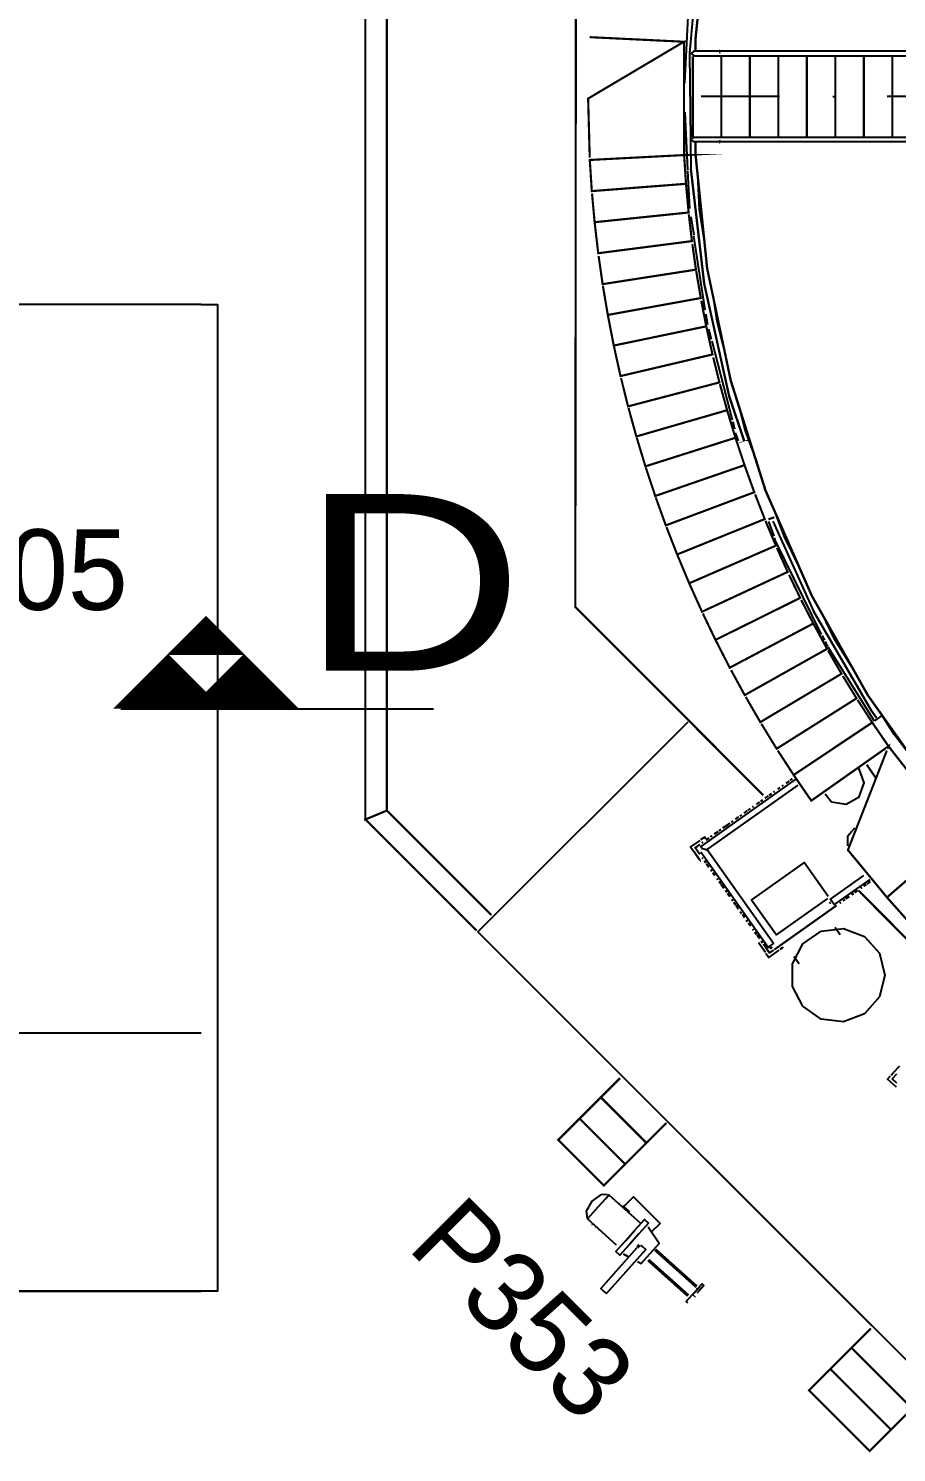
# Model space of a CAD drawing. Extents: x -57244 to 324435, y 15553 to 159369.
# Drawn here: x 147158 to 155243, y 110099 to 123362 of the extents above; entities that cross this region are included whole.
import ezdxf

# ---------------------------------------------------------------- set-up
doc = ezdxf.new("R2010")
doc.units = 0
doc.header["$LTSCALE"] = 2000
doc.header["$MEASUREMENT"] = 0
doc.linetypes.add('DASHDOT', pattern=[1, 0.5, -0.25, 0, -0.25])
doc.linetypes.add('HIDDEN', pattern=[0.375, 0.25, -0.125])
doc.layers.add('BASE', color=253, linetype='CONTINUOUS')
doc.styles.add('TXT', font='TXT', dxfattribs={"height": 0.2})

msp = doc.modelspace()

# ---------------------------------------------------------------- linework, layer by layer
at = {"layer": 'BASE', "linetype": 'DASHDOT'}
for p, q in [((174155.6040535433, 122727.9137172003, 19694), (153422.1240535422, 122727.9137172003, 19694)), ((153300.1640535411, 122046.8737172004, 1200), (153272.9840535423, 122582.5937172002, 1200)), ((153318.444053542, 121686.1937172003, 1200), (153300.7440535395, 122035.5537172004, 1200)), ((153328.4840535416, 121607.6737172004, 1200), (153354.7040535413, 121436.5137172001, 1200)), ((153460.9440535409, 120742.9337172003, 1200), (153356.2240535437, 121426.5737172003, 1200)), ((153519.3840535401, 120465.4937172005, 1200), (153494.9440535434, 120559.9537172003, 1200)), ((153522.6840535397, 120452.7937172004, 1200), (153713.3440535384, 119716.4337172003, 1200)), ((153716.8840535436, 119702.7337172005, 1200), (153734.8840535429, 119633.1937172004, 1200)), ((154049.8040535414, 118769.1737172002, 1200), (154099.7040535425, 118634.4337172003, 1200)), ((154549.1840535411, 117707.4937172002, 1200), (154570.8040535435, 117663.4137172002, 1200)), ((154604.6640535394, 117603.4737172003, 1200), (155034.2040535397, 116914.3537172005, 1200))]:
    msp.add_line(p, q, dxfattribs=at)
at = {"layer": 'BASE', "linetype": 'Continuous', "extrusion": (-0.03485367565109823, 0, 0.9993924260737661)}
for p, q in [((148764.704053539, 120791.7537172002, 5207.159999999974), (139784.0240535428, 120791.7537172002, 4893.959999999977)), ((148764.704053539, 114005.5187106464, 5207.159999999974), (144803.0865219523, 114005.5187106464, 5068.999124554692)), ((139784.0240535428, 111602.7537172002, 4893.959999999977), (148764.704053539, 111602.7537172002, 5207.159999999974))]:
    msp.add_line(p, q, dxfattribs=at)
at = {"layer": 'BASE'}
msp.add_line((148018.5455320796, 117024.4289185646, 33950), (150930.4920542446, 117024.4289185646, 33950), dxfattribs=at)
at = {"layer": 'BASE', "linetype": 'Continuous'}
for p, q in [((155104.0440535391, 116961.5337172004, 2930), (155037.4040535403, 116914.3537172005, 2930)), ((155047.5640535398, 116387.2337172002, 2930), (154965.3440535403, 116503.3537172005, 2930)), ((154965.3440535403, 116503.3137172003, 2930), (155047.4840535418, 116387.2337172002, 2930)), ((154214.544053543, 116331.7337172001, 2909.659999999996), (154244.0040535395, 116352.5937172003, 2910.699999999997)), ((154244.0040535395, 116352.5937172003, 2910.699999999997), (154214.544053543, 116331.7337172001, 2909.659999999996)), ((154214.544053543, 116331.7337172001, 2907.259999999995), (154244.0040535395, 116352.5937172003, 2908.299999999996)), ((154253.7240535413, 116359.4737172005, 2911.039999999997), (154271.7440535416, 116372.2537172002, 2911.68)), ((154271.7440535416, 116372.2537172002, 2909.280000000002), (154253.7240535413, 116359.4737172005, 2908.639999999996)), ((154253.7440535423, 116359.4737172005, 2911.039999999997), (154271.7440535416, 116372.2337172005, 2911.68)), ((153467.2040535413, 115704.5737172002, 3998.579999999998), (154327.2440535409, 116313.5137172003, 3998.579999999998)), ((154018.6240535389, 116193.0137172004, 2902.799999999996), (154049.8040535414, 116215.1137172002, 2903.899999999998)), ((154018.6240535389, 116193.0137172004, 2900.399999999998), (154049.8040535414, 116215.1137172002, 2901.5)), ((154018.6240535389, 116193.0137172004, 2902.819999999996), (154049.8040535414, 116215.0937172003, 2903.899999999998)), ((154077.5440535435, 116234.7537172002, 2904.879999999997), (154057.804053543, 116220.7737172002, 2904.179999999997)), ((154057.804053543, 116220.7737172002, 2901.779999999995), (154077.5440535435, 116234.7537172002, 2902.479999999996)), ((154077.5440535435, 116234.7337172005, 2904.879999999997), (154057.804053543, 116220.7737172002, 2904.179999999997)), ((154096.9840535414, 116248.5137172005, 2905.559999999998), (154105.2840535398, 116254.3937172004, 2905.84)), ((154105.2840535398, 116254.3937172004, 2903.440000000002), (154096.9840535414, 116248.5137172005, 2903.159999999996)), ((154097.0040535423, 116248.5137172005, 2905.559999999998), (154105.2840535398, 116254.3737172001, 2905.84)), ((154136.1640535397, 116276.2537172004, 2906.919999999998), (154160.7840535391, 116293.6737172005, 2907.779999999995)), ((154136.1640535397, 116276.2537172004, 2904.519999999997), (154160.7840535391, 116293.6737172005, 2905.379999999997)), ((154136.1840535406, 116276.2537172004, 2906.919999999998), (154160.7840535391, 116293.6737172005, 2907.779999999995)), ((154188.5240535412, 116313.3137172002, 2908.760000000002), (154175.3640535389, 116303.9937172002, 2908.299999999996)), ((154188.5240535412, 116313.3137172002, 2908.760000000002), (154175.3640535389, 116303.9937172002, 2908.299999999996)), ((154188.5240535412, 116313.3137172002, 2906.360000000001), (154175.3640535389, 116303.9937172002, 2905.899999999998)), ((153822.6840535397, 116054.3137172002, 2895.959999999995), (153855.6040535433, 116077.6137172002, 2897.099999999999)), ((153822.6840535397, 116054.3137172002, 2893.559999999998), (153855.6040535433, 116077.6137172002, 2894.700000000001)), ((153822.7040535406, 116054.3137172002, 2895.959999999995), (153855.6040535433, 116077.5937172003, 2897.099999999999)), ((153861.8840535389, 116082.0537172004, 2897.319999999996), (153883.3440535396, 116097.2537172002, 2898.079999999998)), ((153861.8840535389, 116082.0537172004, 2894.919999999995), (153883.3440535396, 116097.2537172002, 2895.68)), ((153861.8840535389, 116082.0537172004, 2897.319999999996), (153883.3440535396, 116097.2337172005, 2898.079999999998)), ((153911.0840535417, 116116.8937172004, 2899.039999999997), (153901.0640535431, 116109.7937172004, 2898.699999999997)), ((153901.0640535431, 116109.7937172004, 2898.699999999997), (153911.0840535417, 116116.8937172004, 2899.039999999997)), ((153901.0640535431, 116109.7937172004, 2896.299999999996), (153911.0840535417, 116116.8937172004, 2896.639999999996)), ((153966.584053541, 116156.1737172005, 2900.98), (153940.2440535414, 116137.5337172003, 2900.059999999998)), ((153940.2440535414, 116137.5337172003, 2897.659999999996), (153966.584053541, 116156.1737172005, 2898.579999999998)), ((153940.2640535423, 116137.5337172003, 2900.059999999998), (153966.584053541, 116156.1737172005, 2900.98)), ((153994.3240535431, 116175.8137172002, 2901.959999999995), (153979.4240535397, 116165.2737172002, 2901.439999999995)), ((153979.4240535397, 116165.2737172002, 2899.039999999997), (153994.3240535431, 116175.8137172002, 2899.559999999998)), ((153979.4440535406, 116165.2737172002, 2901.439999999995), (153994.3240535431, 116175.8137172002, 2901.959999999995)), ((153661.4040535394, 115940.1137172002, 2890.299999999996), (153626.7640535414, 115915.5937172004, 2889.099999999995)), ((153626.7640535414, 115915.5937172004, 2886.699999999997), (153661.4040535394, 115940.1137172002, 2887.899999999998)), ((153626.7840535423, 115915.5937172004, 2889.099999999995), (153661.4040535394, 115940.0937172003, 2890.299999999996)), ((153665.9640535406, 115943.3337172003, 2890.459999999995), (153689.1440535415, 115959.7537172002, 2891.279999999999)), ((153689.1440535415, 115959.7537172002, 2891.279999999999), (153665.9640535406, 115943.3337172003, 2890.459999999995)), ((153689.1440535415, 115959.7537172002, 2888.880000000001), (153665.9640535406, 115943.3337172003, 2888.059999999998)), ((153716.8840535436, 115979.3937172004, 2892.239999999998), (153705.1440535389, 115971.0737172002, 2891.839999999997)), ((153716.8840535436, 115979.3937172004, 2892.239999999998), (153705.1440535389, 115971.0737172002, 2891.839999999997)), ((153705.1440535389, 115971.0737172002, 2889.439999999995), (153716.8840535436, 115979.3937172004, 2889.839999999997)), ((153772.3640535419, 116018.6737172005, 2894.18), (153744.3240535431, 115998.8137172002, 2893.199999999997)), ((153744.3240535431, 115998.8137172002, 2893.199999999997), (153772.3640535419, 116018.6737172005, 2894.18)), ((153772.3640535419, 116018.6737172005, 2891.779999999999), (153744.3240535431, 115998.8137172002, 2890.799999999996)), ((153800.1240535392, 116038.3137172002, 2895.16), (153783.5040535414, 116026.5537172004, 2894.579999999994)), ((153800.1240535392, 116038.3137172002, 2892.759999999998), (153783.5040535414, 116026.5537172004, 2892.179999999997)), ((153800.1240535392, 116038.3137172002, 2895.16), (153783.5240535423, 116026.5537172004, 2894.579999999994)), ((154829.1040535419, 115887.8537172002, 2974.299999999999), (154854.3640535426, 115917.9337172003, 2974.299999999999)), ((153467.2040535413, 115815.8137172003, 830), (153456.0840535428, 115831.5137172003, 830)), ((153470.0240535414, 115804.6137172002, 2883.600000000002), (153494.9440535434, 115822.2537172002, 2884.479999999996)), ((153470.0240535414, 115804.6137172002, 2881.200000000001), (153494.9440535434, 115822.2537172002, 2882.079999999994)), ((153494.9440535434, 115822.2537172002, 2884.479999999996), (153470.0440535423, 115804.6137172002, 2883.600000000002)), ((153522.6840535397, 115841.8937172004, 2885.439999999999), (153509.2240535406, 115832.3537172001, 2884.979999999996)), ((153509.2240535406, 115832.3537172001, 2884.979999999996), (153522.6840535397, 115841.8937172004, 2885.439999999999)), ((153509.2240535406, 115832.3537172001, 2882.579999999994), (153522.6840535397, 115841.8937172004, 2883.040000000001)), ((153548.404053539, 115860.0937172004, 2886.34), (153578.1640535438, 115881.1737172005, 2887.399999999998)), ((153578.1640535438, 115881.1737172005, 2887.399999999998), (153548.404053539, 115860.0937172004, 2886.34)), ((153578.1640535438, 115881.1737172005, 2884.999999999996), (153548.404053539, 115860.0937172004, 2883.940000000002)), ((153605.9040535401, 115900.8137172002, 2888.360000000001), (153587.5840535431, 115887.8537172002, 2887.719999999998)), ((153605.9040535401, 115900.8137172002, 2888.360000000001), (153587.5840535431, 115887.8537172002, 2887.719999999998)), ((153587.5840535431, 115887.8537172002, 2885.319999999996), (153605.9040535401, 115900.8137172002, 2885.959999999999)), ((153325.4840535388, 115739.0537172004, 830), (153356.2240535437, 115695.6337172005, 830)), ((153411.704053542, 115617.2737172002, 850), (153357.6240535403, 115693.6337172004, 850)), ((153357.6240535403, 115693.6337172004, 830), (153411.704053542, 115617.2737172002, 830)), ((153411.704053542, 115763.3137172002, 2881.559999999998), (153367.3240535412, 115731.8937172005, 2880)), ((153411.704053542, 115669.2137172003, 2880), (153367.3240535412, 115731.8937172005, 2880)), ((153411.704053542, 115763.3137172002, 2881.559999999998), (153367.3440535422, 115731.9137172004, 2880)), ((153411.704053542, 115669.2337172001, 2880), (153367.3440535422, 115731.9137172004, 2880)), ((153439.4440535383, 115782.9737172001, 2882.540000000001), (153430.8440535431, 115776.8737172004, 2882.239999999994)), ((153430.8440535431, 115776.8737172004, 2879.839999999997), (153439.4440535383, 115782.9737172001, 2880.139999999999)), ((153439.4440535383, 115782.9537172003, 2882.540000000001), (153430.8440535431, 115776.8737172004, 2882.239999999994)), ((154797.5240535437, 115693.6337172004, 2974.299999999999), (154798.8840535385, 115692.0337172004, 2974.299999999999)), ((154820.8040535435, 115665.8937172001, 2974.299999999999), (154826.6240535406, 115658.9737172003, 2974.299999999999)), ((153433.6840535383, 115638.1537172003, 2880), (153439.4440535383, 115630.0137172004, 2880)), ((153433.7040535392, 115638.1537172003, 2880), (153439.4440535383, 115630.0337172002, 2880)), ((153439.4440535383, 115630.0337172002, 2877.600000000002), (153433.7040535392, 115638.1537172003, 2877.600000000002)), ((153453.3440535408, 115610.4137172003, 2880), (153467.2040535413, 115590.8337172002, 2880)), ((153467.2040535413, 115590.8537172005, 2880), (153453.3440535408, 115610.4137172003, 2880)), ((153467.2040535413, 115590.8537172005, 2877.600000000002), (153453.3440535408, 115610.4137172003, 2877.600000000002)), ((153472.9840535423, 115582.6737172004, 2880), (153494.9440535434, 115551.6537172004, 2880)), ((153494.9440535434, 115551.6737172003, 2880), (153472.9840535423, 115582.6737172004, 2880)), ((153494.9440535434, 115551.6737172003, 2877.600000000002), (153472.9840535423, 115582.6737172004, 2877.600000000002)), ((153522.6840535397, 115512.4737172003, 2880), (153512.2640535395, 115527.1737172004, 2880)), ((153512.2840535405, 115527.1737172004, 2880), (153522.6840535397, 115512.4937172001, 2880)), ((153522.6840535397, 115512.4937172001, 2877.600000000002), (153512.2840535405, 115527.1737172004, 2877.600000000002)), ((153531.904053541, 115499.4337172002, 2880), (153550.4240535418, 115473.2937172002, 2880)), ((153550.4240535418, 115473.2937172002, 2880), (153531.924053542, 115499.4337172002, 2880)), ((153550.4240535418, 115473.2937172002, 2877.600000000002), (153531.924053542, 115499.4337172002, 2877.600000000002)), ((153578.1640535438, 115434.0937172002, 2880), (153571.1840535383, 115443.9537172003, 2880)), ((153578.1640535438, 115434.1137172005, 2880), (153571.2040535392, 115443.9537172003, 2880)), ((153571.2040535392, 115443.9537172003, 2877.600000000002), (153578.1640535438, 115434.1137172005, 2877.600000000002)), ((153605.9040535401, 115394.9137172004, 2880), (153590.8440535408, 115416.2137172004, 2880)), ((153605.9040535401, 115394.9337172003, 2880), (153590.8440535408, 115416.2137172004, 2880)), ((153590.8440535408, 115416.2137172004, 2877.600000000002), (153605.9040535401, 115394.9337172003, 2877.600000000002)), ((153633.6640535432, 115355.7337172003, 2880), (153610.4840535423, 115388.4737172001, 2880)), ((153610.4840535423, 115388.4737172001, 2880), (153633.6640535432, 115355.7537172001, 2880)), ((153633.6640535432, 115355.7537172001, 2877.600000000002), (153610.4840535423, 115388.4737172001, 2877.600000000002)), ((154937.5840535431, 115373.3537172001, 2910.699999999997), (154958.9240535439, 115388.4737172001, 2911.459999999999)), ((154958.9240535439, 115388.4737172001, 2911.459999999999), (154937.5840535431, 115373.3537172001, 2910.719999999998)), ((154937.5840535431, 115373.3537172001, 2908.299999999996), (154958.9240535439, 115388.4737172001, 2909.059999999998)), ((154998.1040535422, 115416.2137172004, 2912.82), (154965.3440535403, 115393.0137172004, 2911.68)), ((154998.1040535422, 115416.2137172004, 2912.84), (154965.3440535403, 115393.0137172004, 2911.68)), ((154998.1040535422, 115416.2137172004, 2910.419999999998), (154965.3440535403, 115393.0137172004, 2909.280000000002)), ((153661.4040535394, 115316.5537172002, 2880), (153649.7640535395, 115332.9737172001, 2880)), ((153649.7840535405, 115332.9737172001, 2880), (153661.4040535394, 115316.5537172002, 2880)), ((153649.7840535405, 115332.9737172001, 2877.600000000002), (153661.4040535394, 115316.5537172002, 2877.600000000002)), ((153689.1440535415, 115277.3537172002, 2880), (153669.404053541, 115305.2337172002, 2880)), ((153689.1440535415, 115277.3737172005, 2880), (153669.424053542, 115305.2337172002, 2880)), ((153669.424053542, 115305.2337172002, 2877.600000000002), (153689.1440535415, 115277.3737172005, 2877.600000000002)), ((154802.1840535439, 115277.4937172004, 2905.959999999999), (154771.1240535413, 115255.5137172004, 2904.879999999997)), ((154771.1240535413, 115255.5137172004, 2904.879999999997), (154802.1840535439, 115277.4937172004, 2905.98)), ((154771.1240535413, 115255.5137172004, 2902.479999999996), (154802.1840535439, 115277.4937172004, 2903.559999999998)), ((154826.6240535406, 115294.7937172002, 2906.82), (154841.3640535422, 115305.2337172002, 2907.34)), ((154826.6240535406, 115294.7937172002, 2906.84), (154841.3640535422, 115305.2337172002, 2907.34)), ((154841.3640535422, 115305.2337172002, 2904.939999999999), (154826.6240535406, 115294.7937172002, 2904.419999999998)), ((154854.3640535426, 115314.4337172003, 2907.799999999996), (154880.5640535414, 115332.9737172001, 2908.720000000001)), ((154854.3640535426, 115314.4337172003, 2907.799999999996), (154880.5440535405, 115332.9737172001, 2908.720000000001)), ((154880.5440535405, 115332.9737172001, 2906.299999999999), (154854.3640535426, 115314.4337172003, 2905.399999999998)), ((154909.844053541, 115353.7137172004, 2909.739999999998), (154919.7440535397, 115360.7137172004, 2910.079999999998)), ((154919.7440535397, 115360.7137172004, 2910.099999999999), (154909.844053541, 115353.7137172004, 2909.739999999998)), ((154909.844053541, 115353.7137172004, 2907.34), (154919.7440535397, 115360.7137172004, 2907.68)), ((153716.8840535436, 115238.1737172004, 2880), (153708.7040535392, 115249.7537172004, 2880)), ((153716.8840535436, 115238.1937172003, 2880), (153708.7040535392, 115249.7537172004, 2880)), ((153708.7040535392, 115249.7537172004, 2877.600000000002), (153716.8840535436, 115238.1937172003, 2877.600000000002)), ((153744.6240535399, 115198.9937172004, 2880), (153728.3440535408, 115222.0137172001, 2880)), ((153728.3440535408, 115222.0137172001, 2880), (153744.6240535399, 115199.0137172001, 2880)), ((153744.6240535399, 115199.0137172001, 2877.600000000002), (153728.3440535408, 115222.0137172001, 2877.600000000002)), ((153772.3640535419, 115159.8137172002, 2880), (153747.9840535423, 115194.2537172004, 2880)), ((153772.3640535419, 115159.8137172002, 2880), (153747.9840535423, 115194.2537172004, 2880)), ((153772.3640535419, 115159.8137172002, 2877.600000000002), (153747.9840535423, 115194.2537172004, 2877.600000000002)), ((153787.2640535395, 115138.7737172003, 2880), (153800.1240535392, 115120.6337172005, 2880)), ((153787.2640535395, 115138.7737172003, 2880), (153800.1240535392, 115120.6337172005, 2880)), ((153787.2640535395, 115138.7737172003, 2877.600000000002), (153800.1240535392, 115120.6337172005, 2877.600000000002)), ((154684.6240535422, 115194.2537172004, 2901.860000000001), (154105.2840535398, 114784.0737172003, 2881.559999999998)), ((154105.2840535398, 114784.0737172003, 2881.579999999998), (154684.6240535422, 115194.2537172004, 2901.860000000001)), ((154105.2840535398, 114784.0737172003, 2879.159999999996), (154684.6240535422, 115194.2537172004, 2899.459999999999)), ((154632.4240535425, 115208.2937172004, 3998.579999999998), (154618.7040535427, 115222.0137172001, 3998.579999999998)), ((154715.6440535429, 115216.2137172004, 2902.940000000002), (154723.8240535414, 115222.0137172001, 2903.219999999998)), ((154715.6440535429, 115216.2137172004, 2902.940000000002), (154723.8240535414, 115222.0137172001, 2903.239999999998)), ((154723.8240535414, 115222.0137172001, 2900.82), (154715.6440535429, 115216.2137172004, 2900.540000000001)), ((154763.0040535397, 115249.7537172004, 2904.599999999999), (154743.3840535392, 115235.8537172001, 2903.899999999998)), ((154763.0040535397, 115249.7537172004, 2904.599999999999), (154743.3840535392, 115235.8737172004, 2903.919999999998)), ((154763.0040535397, 115249.7537172004, 2902.200000000001), (154743.3840535392, 115235.8737172004, 2901.5)), ((153827.8640535412, 115081.4337172004, 2880), (153806.904053541, 115111.0337172003, 2880)), ((153806.924053542, 115111.0337172003, 2880), (153827.8640535412, 115081.4537172003, 2880)), ((153827.8640535412, 115081.4537172003, 2877.600000000002), (153806.924053542, 115111.0337172003, 2877.600000000002)), ((153855.6040535433, 115042.2537172004, 2880), (153846.2040535392, 115055.5537172002, 2880)), ((153855.6040535433, 115042.2737172002, 2880), (153846.2040535392, 115055.5537172002, 2880)), ((153855.6040535433, 115042.2737172002, 2877.600000000002), (153846.2040535392, 115055.5537172002, 2877.600000000002)), ((153883.3440535396, 115003.0737172002, 2880), (153865.8440535408, 115027.7937172004, 2880)), ((153865.8440535408, 115027.7937172004, 2880), (153883.3440535396, 115003.0737172002, 2880)), ((153883.3440535396, 115003.0737172002, 2877.600000000002), (153865.8440535408, 115027.7937172004, 2877.600000000002)), ((151343.1040535433, 114948.2737172004, 500), (152679.3640535426, 113612.8937172003, 500)), ((153911.0840535417, 114963.8937172005, 2880), (153905.1240535438, 114972.3137172002, 2880)), ((153905.1240535438, 114972.3137172002, 2880), (153911.0840535417, 114963.8937172005, 2880)), ((153911.0840535417, 114963.8937172005, 2877.600000000002), (153905.1240535438, 114972.3137172002, 2877.600000000002)), ((153938.8240535438, 114924.7137172003, 2880), (153924.7640535395, 114944.5737172003, 2880)), ((153924.7640535395, 114944.5737172003, 2880), (153938.8240535438, 114924.7137172003, 2880)), ((153924.7640535395, 114944.5737172003, 2877.600000000002), (153938.8240535438, 114924.7137172003, 2877.600000000002)), ((153944.404053541, 114916.8337172004, 2880), (153966.584053541, 114885.5137172004, 2880)), ((153966.584053541, 114885.5337172002, 2880), (153944.404053541, 114916.8337172004, 2880)), ((153944.404053541, 114916.8337172004, 2877.600000000002), (153966.584053541, 114885.5337172002, 2877.600000000002)), ((153994.3240535431, 114846.3337172002, 2880), (153983.7040535392, 114861.3337172003, 2880)), ((153983.7040535392, 114861.3337172003, 2880), (153994.3240535431, 114846.3337172002, 2880)), ((153983.7040535392, 114861.3337172003, 2877.600000000002), (153994.3240535431, 114846.3337172002, 2877.600000000002)), ((153961.1240535436, 114841.3137172004, 830), (153966.584053541, 114845.1737172004, 830)), ((154003.3440535408, 114833.5937172004, 2880), (154022.0640535393, 114807.1537172005, 2880)), ((154022.0640535393, 114807.1537172005, 2880), (154003.3440535408, 114833.5937172004, 2880)), ((154003.3440535408, 114833.5937172004, 2877.600000000002), (154022.0640535393, 114807.1537172005, 2877.600000000002)), ((154022.9840535423, 114805.8537172002, 2880), (154060.744053543, 114752.5337172004, 2880)), ((154060.744053543, 114752.5337172004, 2880), (154022.9840535423, 114805.8537172002, 2880)), ((154053.5640535396, 114710.7137172004, 830), (154148.7440535435, 114778.1137172004, 830)), ((154059.0840535398, 114805.8537172002, 2878.579999999998), (154072.7040535406, 114792.2337172005, 2878.579999999998)), ((154060.744053543, 114752.5337172004, 2880), (154096.8640535415, 114778.1137172004, 2881.279999999999)), ((154096.8640535415, 114778.1137172004, 2881.279999999999), (154060.744053543, 114752.5337172004, 2880.019999999997)), ((154160.7840535391, 114786.6337172005, 830), (154184.1640535436, 114803.1937172004, 830)), ((155242.7640535388, 113502.5537172003, 830), (155160.2240535416, 113576.1137172002, 830)), ((155192.9840535434, 113612.8937172003, 850), (155215.0240535426, 113637.6337172003, 850)), ((155242.7640535388, 113623.6737172004, 2881.739999999998), (155202.5840535396, 113578.5737172003, 2880)), ((155242.7640535388, 113542.7537172005, 2880), (155202.5840535396, 113578.5737172003, 2880)), ((153106.5240535405, 113186.0137172005, 500), (155011.3840535385, 111282.4537172002, 500)), ((152967.8240535417, 112159.4137172002), (153041.2040535404, 112232.7737172005))]:
    msp.add_line(p, q, dxfattribs=at)
at = {"layer": 'BASE', "linetype": 'HIDDEN'}
msp.add_line((154677.9240535441, 114970.4937172004, 2980.019999999997), (154688.4840535393, 114971.7737172004, 2980.019999999997), dxfattribs=at)
at = {"layer": 'BASE', "linetype": 'Continuous'}
for points, const_width, elevation in [([(152259.5040535411, 127290.3537172003), (152251.3840535411, 117974.4337172003), (154001.9840535411, 116220.7737172003)], 20, 1200.000000000007), ([(150295.6440535412, 115995.0137172003), (150495.6440535412, 116077.8937172003), (150495.6440535412, 126263.8537172003)], 20, -99.99999999999272), ([(150495.6440535419, 126263.8537172003), (150495.6440535419, 116077.8937172003), (150295.6440535419, 115995.0137172003), (150295.6440535419, 125986.4137172003)], 20, 500.0000000033469), ([(153478.8440535412, 124321.8137172003), (153369.8640535411, 123267.5737172003)], 20, 19694), ([(152385.4040535412, 122157.8337172003), (152370.6440535412, 122709.1737172003), (153263.0440535412, 123238.3137172003), (152384.0840535412, 123281.0537172003), (153263.0240535412, 123238.2937172003), (153264.7640535411, 122182.9737172003), (153264.8040535412, 122182.9737172003), (152385.9640535412, 122137.3337172003)], 20, 19839.17999999982), ([(153369.4040535412, 123263.2737172003), (153369.4040535412, 123156.5937172003)], 20, 19694), ([(153346.1240535411, 123101.1137172004), (153346.1240535411, 122352.0337172003)], 20, 20032.02), ([(153598.5240535355, 123128.8537172003), (153598.5240535355, 123150.5137172003), (153605.9040535355, 123146.2537172002)], 20, 21032.01999992732), ([(153611.6040535412, 123101.1137172004), (153611.6040535412, 122352.0337172003)], 20, 20225.24), ([(153877.0440535412, 122352.0337172003), (153877.0440535412, 123101.1137172004)], 20, 20418.48), ([(154142.4640535412, 123101.1137172004), (154142.4840535411, 122352.0337172003)], 20, 20611.7), ([(154407.9240535412, 122352.0337172003), (154407.9040535412, 123101.1137172004)], 20, 20804.94), ([(154673.3440535412, 123101.1137172004), (154673.3640535411, 122352.0337172003)], 20, 20998.16), ([(154938.8240535412, 123101.1137172004), (154938.8440535412, 122352.0337172003)], 20, 21191.4), ([(155204.2840535412, 123101.1137172004), (155204.2840535412, 122352.0337172003)], 20, 21384.62), ([(153369.4040535412, 122296.5537172003), (153369.4040535412, 122192.5137172003), (153479.1040535411, 121131.3337172003)], 20, 19694), ([(153598.5240535477, 122324.2937172003), (153598.5240535477, 122305.2737172003), (153605.9040535477, 122309.5337172003)], 20, 21032.02000008276), ([(153282.7440535411, 121908.1537172003), (153306.2840535412, 121647.9337172003), (152430.9440535412, 121557.4737172003), (152406.7640535411, 121824.9137172003)], 20, 19561.2800000001), ([(152432.1040535411, 121547.4937172004), (152464.5440535412, 121268.6137172004), (153337.2840535412, 121381.4137172003), (153308.2840535412, 121630.7137172003)], 20, 19283.39999999981), ([(152468.2840535412, 121242.3137172003), (152505.4840535412, 120980.7337172002), (153375.0840535412, 121115.7737172003), (153341.2840535412, 121353.2737172003)], 20, 19005.5), ([(153377.1240535413, 121103.5937172003), (153419.6440535412, 120851.1537172003), (152553.7840535412, 120693.9337172003), (152508.1440535412, 120964.8737172004)], 20, 18727.6200000002), ([(153698.5440535412, 120079.3137172003), (153479.5040535411, 121127.4337172003)], 20, 19694), ([(153424.5040535411, 120826.1537172003), (153470.9440535412, 120587.7537172002), (152609.3840535411, 120408.5137172003), (152555.0440535412, 120687.4337172003)], 20, 18449.7199999998), ([(153473.4440535411, 120576.4737172003), (153528.9640535411, 120325.7937172003), (152672.2640535411, 120124.5537172003), (152609.3840535411, 120408.5137172003), (152616.5640535411, 120410.0137172003)], 20, 18171.83999999961), ([(153535.6040535411, 120299.0337172003), (153593.644053541, 120065.3537172002), (152742.384053541, 119842.3137172003), (152677.1640535411, 120104.8337172003)], 20, 17893.93999999959), ([(152746.5040535411, 119827.3937172003), (152819.6840535411, 119561.9737172003), (153664.9640535411, 119806.6937172003), (153598.0640535411, 120049.3537172003)], 20, 17616.06), ([(154452.3240535412, 118079.5737172003), (154024.1640535412, 119059.2737172003), (153699.2440535411, 120077.0937172003)], 20, 19694), ([(152823.3240535411, 119549.9737172002), (152904.1040535411, 119283.6737172003), (153742.8640535411, 119549.8937172003), (153664.9640535411, 119806.6937172003), (153661.4040535412, 119805.6537172003)], 20, 17338.15999999961), ([(153744.6240535411, 119544.5737172003), (153827.3040535411, 119295.1937172003), (152995.6240535411, 119007.6337172003), (152907.8040535412, 119272.5337172003)], 20, 17060.25999999961), ([(153000.1440535412, 118995.0937172003), (153094.1440535412, 118734.0337172003), (153918.2440535411, 119042.7137172003), (153827.8640535411, 119293.6337172003)], 20, 16782.38), ([(153925.9640535411, 119022.8337172003), (154015.5640535411, 118792.6737172003), (153199.6640535412, 118463.0337172003), (153100.5240535412, 118717.6737172003)], 20, 16504.48), ([(153211.8840535411, 118467.9737172003), (153199.6640535411, 118463.0337172003), (153312.0040535411, 118194.7937172003), (154119.264053541, 118545.1737172003), (154022.0640535411, 118777.1537172003)], 20, 16226.59999999922), ([(154049.8040535412, 118789.8137172003), (154105.2840535412, 118810.0137172003)], 20, 2400), ([(154129.004053541, 118523.4537172003), (154229.224053541, 118300.4137172003), (153431.1840535411, 117929.5537172003), (153313.9240535411, 118190.5337172003)], 20, 15948.69999999921), ([(154242.0240535412, 118273.7737172003), (154345.4240535412, 118058.5537172003), (153557.1240535411, 117667.3937172003), (153439.0640535412, 117913.1137172002)], 20, 15670.82), ([(154354.9840535411, 118039.8737172004), (154467.7640535411, 117819.7337172003), (153689.7240535412, 117408.5537172003), (153559.1640535412, 117663.4137172003)], 20, 15392.92), ([(154465.9640535412, 118055.1537172003), (154980.3640535411, 117146.2537172002), (155598.8640535411, 116276.2537172004)], 20, 19694), ([(152251.3840535411, 117974.4337172003), (153309.6040535411, 116914.3537172003)], 20, 500), ([(154465.9640535412, 117818.7737172003), (154467.7640535411, 117819.7337172003), (154596.1440535412, 117584.0937172003), (153828.8640535411, 117153.1937172003), (153702.0240535412, 117385.9937172002)], 20, 15115.04), ([(153838.6240535411, 117136.2937172003), (153974.4640535412, 116901.4937172004), (154730.5240535412, 117351.8337172003), (154604.6640535412, 117569.3537172002)], 20, 14837.14), ([(153983.5840535412, 116886.6137172004), (154126.4840535412, 116653.5537172003), (154870.7640535411, 117123.0537172003), (154743.3840535411, 117330.8337172003)], 20, 14559.26), ([(154880.1640535412, 117108.5537172003), (155016.8040535412, 116897.9737172003), (154284.7640535411, 116409.5937172003), (154137.2640535411, 116636.9137172003)], 20, 14281.36), ([(154292.8240535413, 116414.9737172003), (154284.7640535413, 116409.5937172003), (154449.2440535412, 116169.7737172003), (155168.5840535412, 116676.6537172003), (155020.8240535412, 116892.1137172002)], 20, 14003.48000000077), ([(151330.964053541, 114960.3937172003), (150295.644053541, 115995.0137172003), (150495.644053541, 116077.8937172003), (151469.6840535411, 115104.5137172003)], 20, 499.9999999993597), ([(150304.4640535411, 115998.6737172003), (150495.6440535412, 116077.8937172003), (151469.6840535411, 115104.5137172003)], 20, -99.99999999999272), ([(150304.4640535412, 115986.1937172003), (151330.9640535412, 114960.3937172003)], 20, -100), ([(155825.3840535413, 115838.4737172003), (155997.4040535413, 115645.1537172003), (155347.5440535413, 115051.8137172003), (155154.2240535412, 115269.0937172003), (155714.4040535413, 115754.8737172002)], 20, 13726.32000000077), ([(155857.5440535412, 114361.9537172003), (154888.2240535411, 115332.9737172003)], 20, 1200), ([(154707.7440535216, 114944.5737172003), (154676.1640535216, 114989.1937172003), (154668.5240535216, 114983.7737172003), (154696.2640535216, 114944.5737172003)], 10, 809.9999999027496), ([(152666.9840535417, 113585.1537172003), (152488.8840535416, 113407.0537172003), (152913.1640535416, 112982.7937172003), (153099.3640535417, 113168.9937172002)], 20, 600.0000000023938), ([(152488.8840535411, 113407.0537172003), (152092.9040535412, 113011.0737172003)], 20, -100), ([(152913.1640535412, 112982.7937172003), (152715.1640535412, 112784.7937172003), (152290.9040535412, 113209.0537172003), (152488.8840535411, 113407.0537172003)], 20, 400.0000000000073), ([(153099.3640535411, 113168.9937172002), (152517.1840535412, 112586.8137172003)], 20, -100), ([(152665.0240535412, 112419.9337172003), (152662.6440535412, 112422.0537172003)], 20, 204), ([(152758.1040535411, 112336.6937172003), (152690.3840535411, 112397.2537172004)], 20, 204), ([(152412.9440535412, 112218.7337172003), (152405.1440535412, 112225.7337172003)], 20, 204), ([(152436.1640535412, 112197.9737172003), (152440.6840535412, 112193.9337172003)], 20, 204), ([(152468.4440535412, 112169.1337172003), (152467.1840535412, 112170.2337172003)], 20, 204), ([(152745.8640535412, 111922.7737172003), (152697.3840535411, 111948.2937172003)], 20, 364), ([(152848.9840535411, 112031.5137172003), (152829.1040535411, 112009.2737172003)], 30, 494), ([(152995.5640535412, 111987.7737172004), (153381.0240535412, 111643.1137172004)], 30, 364), ([(152930.2640535411, 111892.8137172003), (153302.6040535412, 111559.8937172004)], 30, 364), ([(153356.2240535412, 111550.8737172002), (153364.2840535412, 111559.8937172004)], 30, 261.0199999999968), ([(153383.9640535412, 111617.5937172003), (153390.3040535412, 111624.6737172003)], 30, 261.0199999999968), ([(155003.4840535412, 111254.7137172003), (154823.5240535412, 111074.7537172002), (155389.2040535412, 110509.0737172003), (155579.9840535411, 110699.8337172003)], 20, 600), ([(154427.5440535413, 110678.7737172003), (154993.2240535412, 110113.0937172003), (155575.6840535412, 110695.5537172003)], 20, -99.99999999957072)]:
    msp.add_lwpolyline(points, dxfattribs=dict(at, const_width=const_width, elevation=elevation))
at = {"layer": 'BASE', "linetype": 'DASHDOT'}
for points, elevation in [([(153271.8840535411, 122851.4137172003), (153319.4440535412, 123789.1537172003), (153480.3640535411, 124839.5137172003), (153746.7040535412, 125868.2137172003), (154006.2640535411, 126569.0337172003)], 1200), ([(153467.2040535412, 120702.1737172003), (153480.3640535411, 120616.2737172003), (153483.4840535411, 120604.2137172003)], 1200), ([(153770.9040535412, 119522.2137172003), (153746.7040535412, 119587.5737172003), (153744.6240535411, 119595.5937172003)], 1200), ([(154543.5840534402, 117718.9137172003), (154115.7640534402, 118591.0937172003), (154105.2840534402, 118619.3537172002)], 1199.999999493866), ([(154576.9240535412, 117650.9337172003), (154583.7240535412, 117637.0737172003), (154601.8840535411, 117607.9337172003)], 1200)]:
    msp.add_lwpolyline(points, dxfattribs=dict(at, elevation=elevation))
at = {"layer": 'BASE', "linetype": 'Continuous'}
for points, elevation in [([(154037.5840535416, 126541.2937172003), (153930.7240535416, 126287.9537172003), (153616.7640535416, 125258.8737172004), (153410.2640535416, 124202.9737172003), (153313.4240535416, 123131.4337172003), (153327.2640535416, 122055.6137172004), (153451.6640535416, 120986.9337172003), (153685.2840535415, 119936.6937172003), (153823.5040535416, 119522.2137172003)], 1220.000000002063), ([(153479.5040535411, 124328.3537172003), (153369.4040535412, 123263.2737172003), (153369.4040535412, 123156.5937172003), (153369.4040535412, 123263.2737172003), (153479.5040535411, 124328.3537172003)], 19694.00000000007), ([(155600.7840535412, 116273.5537172003), (154980.3640535411, 117146.2537172002), (154452.9640535412, 118078.1137172004), (154024.1640535412, 119059.2737172003), (153698.5440535412, 120079.3137172003), (153479.5040535411, 121127.4337172003), (153369.4040535412, 122192.5137172003), (153369.4040535412, 122296.5537172003), (153369.4040535412, 122192.5137172003), (153479.5040535411, 121127.4337172003), (153698.5440535412, 120079.3137172003), (154024.1640535412, 119059.2737172003), (154452.9640535412, 118078.1137172004), (154980.3640535411, 117146.2537172002), (155600.7840535412, 116273.5537172003)], 19694.00000000007), ([(153823.5040535411, 119522.2137172003), (153685.2840535412, 119936.6937172003), (153451.6640535412, 120986.9337172003), (153327.2640535411, 122055.6137172004)], 1200), ([(154090.3040535458, 118773.1537172003), (154469.1640535459, 117935.7937172003), (155011.1040535459, 117006.3537172003), (155058.0640535459, 116942.0937172003)], 1220.000000023858), ([(155058.0640535412, 116942.0937172003), (155011.1040535412, 117006.3537172003), (154469.1640535412, 117935.7937172003)], 1200), ([(153300.7440535411, 116902.4937172002), (151343.1040535411, 114948.2737172003), (155587.1840535412, 110707.0537172003), (157545.4640535412, 112661.9337172003)], 800), ([(153300.7440535411, 116902.4937172002), (151343.1040535411, 114948.2737172003), (155587.1840535412, 110707.0537172003), (157545.4640535412, 112661.9337172003)], 800), ([(154576.9240535412, 116232.7137172003), (154637.7640535411, 116160.2137172003), (154774.5040535411, 116136.1137172004), (154894.7640535411, 116205.5337172003), (154942.2640535411, 116336.0337172003), (154894.7640535411, 116466.5137172003), (154887.9240535412, 116470.4537172003)], 2974.299999999999), ([(153411.7040535412, 115800.0937172003), (153325.4840535411, 115739.0537172003), (153356.2240535412, 115695.6337172004)], 850), ([(153467.2040535412, 115815.8137172003), (153456.0840535412, 115831.5137172003), (153418.0840535412, 115804.6137172002)], 850), ([(154790.1040535412, 115749.1337172003), (154790.1040535412, 115841.3537172003), (154826.6240535411, 115884.8737172002)], 2974.300000000007), ([(153416.5640535412, 115610.4137172003), (153417.9440535412, 115608.4737172002), (153420.6640535412, 115610.4137172003)], 850), ([(153420.6640535412, 115610.4137172003), (153417.9440535412, 115608.4737172002), (153416.5640535412, 115610.4137172003)], 830.0000000000073), ([(154606.0840535409, 115277.4937172002), (154382.5240535409, 115593.2337172002), (153892.8440535409, 115246.4937172004), (154124.0040535409, 114920.0337172003), (154604.6640535409, 115260.3737172002)], 2947.999999998534), ([(154022.0640535412, 114755.1937172003), (153961.1240535411, 114841.3137172003), (153966.5840535412, 114845.1737172003)], 850), ([(154025.4840535411, 114750.3737172004), (154053.5640535412, 114710.7137172003), (154148.7440535412, 114778.1137172004)], 850), ([(154086.3240535412, 114805.8537172003), (154072.7040535412, 114792.2337172003), (154059.0840535412, 114805.8537172003)], 3998.580000000005), ([(154160.7840535412, 114786.6337172003), (154184.1640535412, 114803.1937172003), (154182.2640535411, 114805.8537172003)], 850), ([(155217.7040535412, 113640.6337172003), (155266.6640535412, 113695.5937172003), (155270.5040535411, 113692.1737172003)], 850), ([(155242.7640535411, 113502.5537172003), (155160.2240535412, 113576.1137172004), (155187.2840535412, 113606.4937172002)], 850), ([(152967.8240535412, 112159.4137172003), (153041.2040535412, 112232.7737172003), (152793.7240535412, 112480.2537172004), (152690.3840535411, 112376.9137172003)], 200), ([(152967.8240535403, 112159.4137172003), (153041.2040535402, 112232.7737172003), (152793.7240535402, 112480.2537172004), (152705.6640535402, 112392.1937172003)], 199.9999999953652), ([(152967.8240535403, 112159.4137172003), (153041.2040535402, 112232.7737172003), (152793.7240535402, 112480.2537172004), (152705.6640535402, 112392.1937172003)], 199.9999999953652)]:
    msp.add_lwpolyline(points, dxfattribs=dict(at, elevation=elevation))
for points, const_width, elevation in [([(152404.7640535411, 121847.1137172004), (153282.1040535412, 121915.1737172003), (153264.8040535412, 122182.9737172003), (152385.9640535412, 122137.3337172003)], 20, 19839.18), ([(148551.7792730329, 117277.9658046811), (149071.7792730332, 117277.9658046811), (148811.7792730331, 117537.9658046818)], 500, 33950), ([(154711.8640535411, 114922.5537172003), (154719.5040535411, 114927.9537172003), (154676.1640535412, 114989.1937172003), (154668.5240535412, 114983.7737172003)], 10, 2979.999999999996), ([(154329.3040535286, 114651.6937172003), (154336.9640535286, 114657.1337172003), (154293.6440535287, 114718.3337172003), (154286.0040535287, 114712.9137172003)], 10, 2979.999999933643), ([(152715.1640535412, 112784.7937172003), (152290.9040535412, 113209.0537172003), (152092.9040535412, 113011.0737172003), (152517.1840535412, 112586.8137172003)], 20, 200), ([(155191.2240535411, 110311.0737172003), (154625.5240535412, 110876.7537172004), (154823.5240535412, 111074.7537172002), (155389.2040535412, 110509.0737172003)], 20, 400), ([(154625.5240535412, 110876.7537172004), (154427.5440535412, 110678.7737172003), (154993.2240535411, 110113.0937172003), (155191.2240535411, 110311.0737172003)], 20, 200)]:
    msp.add_lwpolyline(points, close=True, dxfattribs=dict(at, const_width=const_width, elevation=elevation))
at = {"layer": 'BASE', "linetype": 'Continuous', "extrusion": (0.000176032977029849, 0.0001626956029469512, 0.9999999712712655), "elevation": 19740.96058801347}
msp.add_lwpolyline([(153450.6948472505, 121377.823556142), (153405.5348549912, 121672.5435600425), (153392.3348622372, 121932.6835634856)], dxfattribs=at)
at = {"layer": 'BASE', "linetype": 'Continuous', "extrusion": (-0.0005864969217774809, -8.965000975148318e-06, 0.9999998279704799), "elevation": 19603.14764599315}
msp.add_lwpolyline([(153542.1882825028, 120881.8294642968), (153580.0682877178, 120634.5894642866), (153652.5482987119, 120354.6894642754)], dxfattribs=at)
at = {"layer": 'BASE', "linetype": 'Continuous', "extrusion": (-0.03485367565109736, 0, 0.9993924260737663), "elevation": -30.97009936306858}
msp.add_lwpolyline([(-111602.7537172002, 148854.0644801353), (-111602.7537172002, 139867.9247359296), (-120791.7537172002, 139867.9247359296)], dxfattribs=at)
at = {"layer": 'BASE', "linetype": 'Continuous', "extrusion": (-0.03483383477396126, 0, 0.9993931178244827)}
for points, elevation in [([(-120791.7537172002, 148854.0650656479), (-120791.7537172002, 149007.9384486615), (-111602.7537172002, 149007.9384486615), (-111602.7537172002, 148854.0650656479)], -28.01490967859354), ([(-120791.7537172002, 148855.8067573862), (-120791.7537172002, 149009.6801403999), (-111602.7537172002, 149009.6801403999), (-111602.7537172002, 148855.8067573862)], 21.95474621260473)]:
    msp.add_lwpolyline(points, dxfattribs=dict(at, elevation=elevation))
at = {"layer": 'BASE', "linetype": 'Continuous', "extrusion": (0.0002402385391556583, 0.000228476426885006, 0.9999999450419819), "elevation": 19758.74454834535}
msp.add_lwpolyline([(153765.5882573338, 119850.6224380363), (153827.8882459267, 119610.0424317573), (153934.0882332526, 119323.3024242729)], dxfattribs=at)
at = {"layer": 'BASE', "linetype": 'Continuous', "extrusion": (-0.3304893324879186, 0.9076564463870455, 0.2587210398164994), "const_width": 20, "elevation": 58265.50819436802}
msp.add_lwpolyline([(-185462.8775382442, -13086.29393623218), (-185462.8728013035, -13121.26461505829), (-185377.5856862159, -13121.26461505833)], dxfattribs=at)
at = {"layer": 'BASE', "linetype": 'Continuous', "extrusion": (0.939620818835746, 0.3422172954236161, 0.0001988048987335235), "const_width": 20, "elevation": 185468.3786136942}
msp.add_lwpolyline([(59624.21718253966, 2499.868027172959), (59609.81100727429, 2553.628028235373), (59570.69167778797, 2592.76802900885)], dxfattribs=at)
at = {"layer": 'BASE', "linetype": 'Continuous', "extrusion": (-0.939692001024816, -0.3420218461004753, 0), "const_width": 20, "elevation": -185455.4624497636}
msp.add_lwpolyline([(-59528.15818343579, 2710.759999999998), (-59574.23711137463, 2664.68)], dxfattribs=at)
at = {"layer": 'BASE', "linetype": 'Continuous', "extrusion": (-0.9399860948516982, -0.3412127510592983, 0), "const_width": 20, "elevation": -185404.2147084314}
msp.add_lwpolyline([(-59606.68127477873, 2746.559999999867), (-59615.76651555685, 2744.119999999865)], dxfattribs=at)
at = {"layer": 'BASE', "linetype": 'Continuous', "extrusion": (-0.9373131582785762, -0.3484882255081811, 0), "const_width": 20, "elevation": -185860.1010271777}
msp.add_lwpolyline([(-58086.7092674342, 2768.279999999941), (-58088.37359913182, 2767.839999999942)], dxfattribs=at)
at = {"layer": 'BASE', "linetype": 'Continuous', "extrusion": (-0.9386186864945973, -0.3449396259142493, 0.003408201475045111), "const_width": 20, "elevation": -185628.0058302496}
msp.add_lwpolyline([(-58554.51858028677, 3363.557178603458), (-58551.08917944002, 3362.637173260141), (-58545.70504870404, 3357.257142013251)], dxfattribs=at)
at = {"layer": 'BASE', "linetype": 'Continuous', "extrusion": (-0.9410747162804792, -0.3381987261620239, 0), "const_width": 20, "elevation": -185213.8923777068}
msp.add_lwpolyline([(-59794.92411607724, 2643.48), (-59796.28426312801, 2644.82)], dxfattribs=at)
at = {"layer": 'BASE', "linetype": 'Continuous', "extrusion": (-0.9397934234883804, -0.3417430630868604, 0), "const_width": 20, "elevation": -185437.9553524517}
msp.add_lwpolyline([(-59015.35109345752, 2485.419999999998), (-59038.76049327907, 2572.859999999997)], dxfattribs=at)
at = {"layer": 'BASE', "linetype": 'Continuous', "extrusion": (-0.0009544918626446843, -0.0002664468810818693, 0.9999995089755512), "elevation": 19515.78139114267}
msp.add_lwpolyline([(154363.1321197071, 118334.4578368002), (154217.2521288898, 118631.8578473573), (154132.1721485564, 118861.5778555112)], dxfattribs=at)
at = {"layer": 'BASE', "linetype": 'Continuous', "extrusion": (-0.0003696273131234043, -9.472971965371011e-05, 0.9999999272009622), "elevation": 19626.40321543498}
msp.add_lwpolyline([(154853.5331969107, 117387.8534475788), (154669.7531946799, 117682.6934489018), (154556.4531950271, 117913.653449938)], dxfattribs=at)
at = {"layer": 'BASE', "linetype": 'Continuous', "extrusion": (0.00078727627659934, 0.0006806228936685135, 0.999999458474124), "elevation": 19896.53795171693}
msp.add_lwpolyline([(155421.4105679048, 116492.6786604434), (155204.2106509612, 116773.298725442), (155072.8107231732, 116984.0587742588)], dxfattribs=at)
at = {"layer": 'BASE', "linetype": 'Continuous', "extrusion": (1.594572825565626e-05, -1.838825802420982e-05, 0.9999999997038029), "const_width": 20, "elevation": 13726.67814210641}
msp.add_lwpolyline([(155152.8051573294, 116637.1661464577), (154790.1851573754, 115710.8061465083), (155153.9851573291, 115269.3461466895), (155154.0051576481, 115269.3461463215), (155818.8251575638, 115845.8661464194), (155818.8251572448, 115845.8661467871), (155168.3651573273, 116676.9061464557), (155159.3251573287, 116670.5261464544)], dxfattribs=at)
at = {"layer": 'BASE', "linetype": 'Continuous', "extrusion": (-0.00084054847359969, 0.001194741855515311, 0.9999989330345119), "const_width": 20, "elevation": 13735.27709587601}
msp.add_lwpolyline([(155171.0269040282, 116637.2068512342), (155180.0668840241, 116660.3068677211), (155171.0268872173, 116653.9468631819)], dxfattribs=at)
at = {"layer": 'BASE', "linetype": 'Continuous', "extrusion": (-0.4086451257114021, 0.5771546569208712, 0.7070372431681827), "elevation": 6935.353316968074}
msp.add_lwpolyline([(-193173.3552887067, -1279.699381611842), (-192095.402568222, -1279.699381611703), (-192095.4081966693, -1239.765917345056)], dxfattribs=at)
at = {"layer": 'BASE', "linetype": 'Continuous', "extrusion": (-0.02341994693856874, -0.01657480609762043, 0.9995883061982173), "elevation": -2633.673779096333}
msp.add_lwpolyline([(-5792.532955026109, 192047.6854207995), (-5869.322225109921, 192047.6854207995), (-5869.326684066109, 192102.0563981689)], dxfattribs=at)
at = {"layer": 'BASE', "linetype": 'Continuous', "extrusion": (0.5828185863997196, 0, 0.8126022983889675), "elevation": 92699.61779662558}
msp.add_lwpolyline([(115712.8337172003, -122386.8355365035), (115719.9737172003, -122335.3958592106), (115719.9937172002, -122335.3958592106)], dxfattribs=at)
at = {"layer": 'BASE', "linetype": 'HIDDEN', "elevation": 2980.000000001462}
msp.add_lwpolyline([(154946.3040535414, 114184.9337172003), (154750.5040535414, 114110.6937172003), (154542.6240535415, 114135.9337172003), (154370.3040535414, 114254.8737172002), (154272.9840535415, 114440.2937172003), (154272.9840535415, 114649.6937172003), (154370.3040535414, 114835.1137172004), (154542.6240535415, 114954.0737172003), (154750.5040535414, 114979.3137172003), (154946.3040535414, 114905.0537172003), (155085.1640535414, 114748.3137172003), (155135.2640535414, 114544.9937172002), (155085.1640535414, 114341.6737172003)], close=True, dxfattribs=at)
at = {"layer": 'BASE', "linetype": 'Continuous', "extrusion": (-0.02359105909775047, -0.01670664650282269, 0.9995820876212601), "elevation": -2675.188718388132}
msp.add_lwpolyline([(-4676.419686160545, 192048.7404553678), (-4611.083325686239, 192048.740455368), (-4611.083852192824, 192093.0194481265)], dxfattribs=at)
at = {"layer": 'BASE', "linetype": 'Continuous', "extrusion": (-0.5762019082843363, -0.4081430183783749, 0.7081035499405994), "elevation": -133142.3395960595}
msp.add_lwpolyline([(-4642.235437153984, 138473.2356656453), (-4641.059001860354, 138473.2356656455), (-4641.056281778816, 138475.5865787876)], dxfattribs=at)
at = {"layer": 'BASE', "linetype": 'Continuous', "extrusion": (-0.01916147345756958, -0.0214938024434805, 0.9995853412247778), "elevation": -2536.339837450634}
msp.add_lwpolyline([(40269.65723081869, 188124.6425435676), (40269.67672979162, 188064.2151522636), (40323.50520552718, 188064.2151522636)], dxfattribs=at)
at = {"layer": 'BASE', "linetype": 'Continuous', "extrusion": (-0.7454894983465313, 0.6665173691841559, 6.65647702802213e-05), "const_width": 20, "elevation": -38752.83368275489}
msp.add_lwpolyline([(-185252.7546988202, 366.5795739580845), (-185296.6909840104, 472.659575125173), (-185402.7537414287, 516.5795738965686), (-185508.8149194045, 472.6595747423267), (-185552.7527840367, 366.5995744995739)], dxfattribs=at)
at = {"layer": 'BASE', "linetype": 'Continuous', "extrusion": (-0.745507533017249, 0.666497122916298, 0.0003214946849870831), "const_width": 20, "elevation": -38757.81332202743}
msp.add_lwpolyline([(-185507.7641135824, 270.4004449588197), (-185401.7029359511, 226.4804426890619), (-185295.6401781104, 270.4004449588124)], dxfattribs=at)
at = {"layer": 'BASE', "linetype": 'Continuous', "extrusion": (0.4981102818394721, -0.867113687543797, 0), "const_width": 30, "elevation": -20990.68135968412}
msp.add_lwpolyline([(188355.6915405815, 515.3199999999997), (188287.995688419, 494.0200000000041)], dxfattribs=at)
at = {"layer": 'BASE', "linetype": 'Continuous', "extrusion": (-0.9748423557269007, 0.2228954496637982, 0), "const_width": 30, "elevation": -124090.3375388906}
msp.add_lwpolyline([(-143236.3340406414, 494.019999999924), (-143259.3941794093, 505.1799999999203)], dxfattribs=at)
at = {"layer": 'BASE', "linetype": 'Continuous', "extrusion": (0.7453121921521867, -0.6667156337069815, 0), "const_width": 30, "elevation": 39901.77942830167}
msp.add_lwpolyline([(185338.8087962077, 292.3199999999997), (185301.9115063344, 338.5799999999945)], dxfattribs=at)
at = {"layer": 'BASE', "linetype": 'Continuous', "extrusion": (0.7454737448531806, -0.6665349897197772, 5.669066398312928e-05), "const_width": 30, "elevation": 39970.50000552334}
msp.add_lwpolyline([(185350.4091187338, 263.3740459622521), (185292.2371501623, 336.3140463277626), (185314.3057123866, 433.014046892488), (185403.6813281001, 476.0540462130419), (185493.0436131133, 433.0140465171937), (185515.097265863, 336.3140466368963)], dxfattribs=at)
at = {"layer": 'BASE', "linetype": 'Continuous'}
for points in [[(158128.08405354, 123149.9337172002, 24304.14), (153354.4640535416, 123149.9337172002, 20829.16), (153329.4840535425, 123127.8937172004, 20858.04), (153354.4640535416, 123105.8537172002, 20829.16), (158100.3240535428, 123105.8537172002, 24283.94)], [(158100.3240535428, 122305.8537172002, 24283.94), (153354.4640535416, 122305.8537172002, 20829.16), (153329.4840535425, 122327.8937172004, 20858.04), (153354.4640535416, 122349.9337172002, 20829.16), (158128.08405354, 122349.9337172002, 24304.14)], [(153418.9440535425, 115693.6337172004, 3998.579999999998), (154048.224053542, 114804.8937172005, 3998.579999999998), (154072.7040535406, 114822.2337172005, 4028.579999999998), (154097.1840535392, 114839.5737172004, 3998.579999999998), (153472.8240535405, 115721.3937172001, 3998.579999999998)], [(154993.0840535424, 115437.1337172001, 3998.579999999998), (154661.3040535405, 115202.2337172003, 3998.579999999998), (154643.9840535386, 115226.7137172003, 4028.579999999998), (154626.6440535415, 115251.1937172004, 3998.579999999998), (154938.0640535426, 115471.6937172002, 3998.579999999998)], [(152551.6640535425, 112498.6737172004, 360.0400000000009), (152490.7640535428, 112501.1337172005, 340.4000000000015), (152404.3640535426, 112439.6737172004, 364), (152352.9240535441, 112346.9737172005, 340.4000000000015), (152363.0040535397, 112281.2137172002, 361.8400000000038)], [(152635.824053541, 112031.5137172003, 364), (152364.0240535416, 112274.5337172002, 364), (152393.3240535421, 112307.2737172004, 470.0799999999945), (152464.0040535407, 112386.3537172002, 514), (152534.7040535402, 112465.4137172003, 470.0799999999945), (152563.9840535397, 112498.1737172003, 364), (152856.844053544, 112236.3337172003, 364)], [(152829.1040535419, 111878.9537172002, 364), (152865.2640535423, 111859.9137172003, 364), (152889.6640535429, 111887.2137172003, 452.4000000000015), (152948.5640535407, 111953.0937172004, 489), (153007.4840535395, 112018.9937172004, 452.4000000000015), (153031.8840535401, 112046.2937172002, 364), (152928.9440535402, 112197.9737172002, 364)], [(152824.1840535411, 112003.7737172004, 494), (152487.6640535411, 111627.4137172002, 494), (152514.8840535417, 111603.0737172002, 530.5199999999968), (152542.1240535433, 111578.7137172004, 494), (152908.7040535392, 111988.7337172001, 494), (152881.4840535386, 112013.0737172004, 530.5199999999968), (152860.8440535419, 112031.5137172003, 502.8399999999965)], [(153300.7040535434, 111488.7737172003, 338.5799999999945), (153282.964053539, 111504.6337172005, 338.5799999999945), (153297.6840535397, 111521.0937172004, 435.2799999999988), (153357.2440535397, 111587.7137172004, 478.3199999999997), (153416.8040535398, 111654.3337172004, 435.2799999999988), (153431.5240535405, 111670.7737172002, 338.5799999999945), (153449.2440535439, 111654.9137172003, 338.5799999999945), (153408.0240535419, 111608.8137172004, 261.0199999999968), (153383.9640535399, 111581.8937172005, 261.0199999999968)]]:
    msp.add_polyline3d(points, dxfattribs=at)
msp.add_polyline3d([(152721.0040535414, 112073.6537172002, 554.2200000000012), (152803.4040535436, 112165.8137172003, 554.2200000000012), (152870.0440535423, 112240.3537172003, 481.5599999999977), (152895.5040535409, 112268.8337172004, 364), (152932.7840535421, 112235.5137172004, 364), (152907.3240535435, 112207.0337172003, 481.5599999999977), (152840.6640535438, 112132.4737172003, 554.2200000000012), (152758.2840535426, 112040.3337172004, 554.2200000000012), (152691.6240535429, 111965.7937172005, 481.5599999999977), (152666.1640535385, 111937.3137172003, 364), (152628.9040535441, 111970.6337172005, 364), (152654.3640535426, 111999.1137172002, 481.5599999999977)], close=True, dxfattribs=at)

# ---------------------------------------------------------------- texts
at = {"layer": 'BASE', "linetype": 'Continuous', "style": 'TXT', "width": 1.309095549451885}
msp.add_text('D', height=1645.64, dxfattribs=at).set_placement((149691.1040535415, 117380.2337172002, 33949.98))
at = {"layer": 'BASE', "color": 7, "linetype": 'Continuous', "style": 'TXT'}
msp.add_text('H305', height=750, dxfattribs=at).set_placement((145685.2850348499, 117947.200412096, 33950))
msp.add_text('P353', height=750, rotation=315.0000000018422, dxfattribs=at).set_placement((150673.8312701246, 112003.1345824694))

doc.saveas('drawing.dxf')
